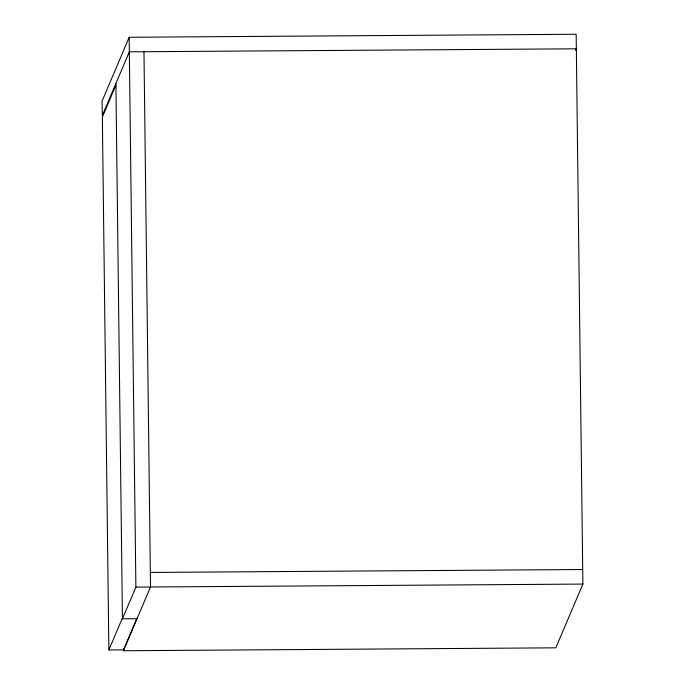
<?xml version="1.0" encoding="UTF-8"?>
<svg xmlns="http://www.w3.org/2000/svg" width="685" height="685" viewBox="0 0 685 685"><rect width="100%" height="100%" fill="white"/><g stroke="black" fill="none" stroke-linecap="round" stroke-linejoin="round"><path stroke-width="1.03" d="M123.437 648.669L123.463 650.75L555.835 647.822L582.884 584.074L576.162 34.25L129.165 37.273L102.116 101.029L102.296 115.577L129.345 51.829L576.342 48.806L575.648 50.442M115.842 85.317L102.356 117.109L108.864 649.945L123.497 649.851L136.983 618.067M108.864 649.945L122.35 618.161M137.069 618.692L122.435 618.795L135.887 587.096L129.165 37.273M123.463 650.75L150.512 587.002L143.97 51.726M150.34 572.446L582.704 569.518M135.887 587.096L582.884 584.074M115.902 83.519L122.435 618.795"/></g></svg>
